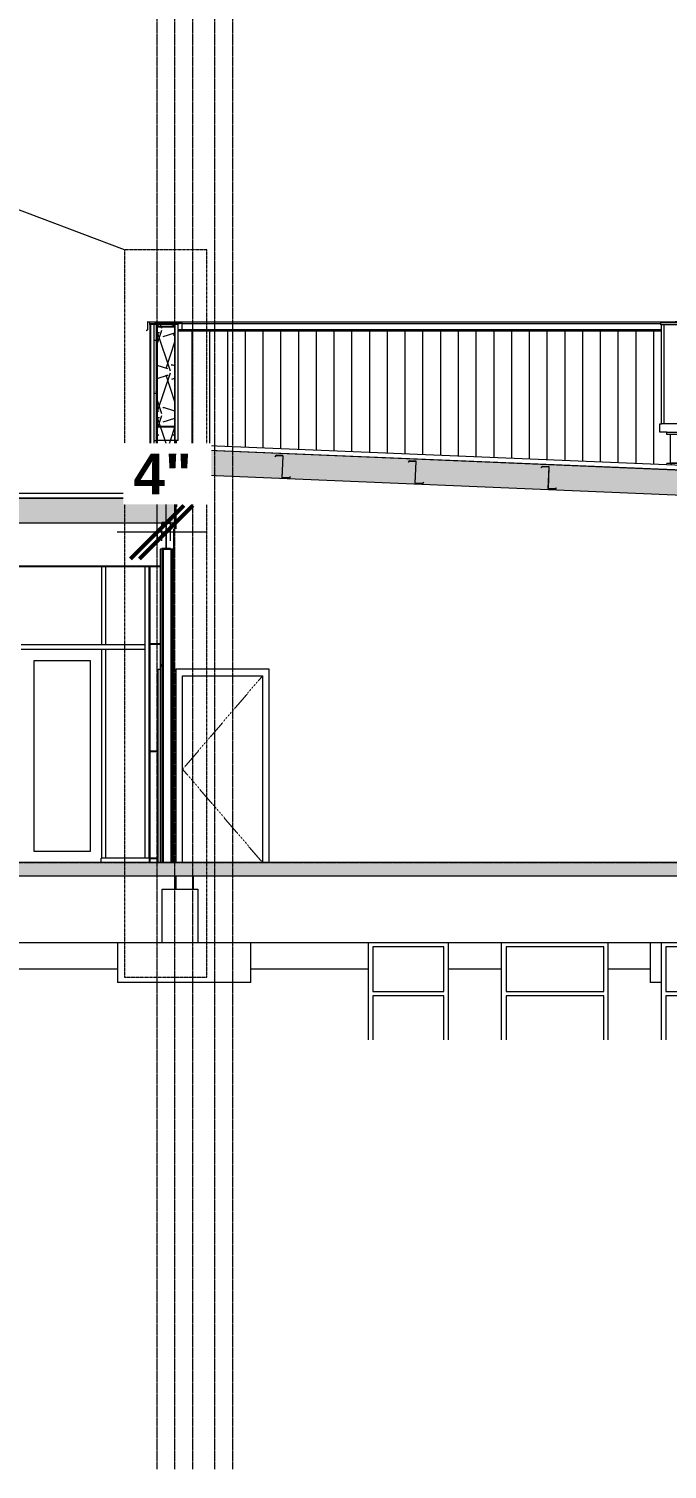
# Model space of a CAD drawing. Header units: inches. Extents: x -23565 to -43, y -324 to 853.
# Drawn here: x -15416 to -15128, y -273 to 375 of the extents above; entities that cross this region are included whole.
import ezdxf

# ---------------------------------------------------------------- set-up
doc = ezdxf.new("R2010")
doc.units = ezdxf.units.IN
doc.header["$MEASUREMENT"] = 0
for name, pattern in [('Dash 1_16_', [0.125, 0.0625, -0.0625]), ('Dash Dot 3_16_', [0.3125, 0.1875, -0.0625, 0, -0.0625]), ('Grid Line 1_2_', [0.875, 0.5, -0.125, 0.125, -0.125])]:
    doc.linetypes.add(name, pattern=pattern)
for name, color, linetype, lineweight in [('A-ANNO-DIMS', 211, 'Continuous', 9), ('A-ANNO-DIMS-192', 211, 'Continuous', 9), ('A-ANNO-SYMB', 150, 'Continuous', 9), ('A-CLNG', 13, 'Continuous', 13), ('A-CLNG-PATT', 13, 'Continuous', 25), ('A-DOOR', 31, 'Continuous', 13), ('A-DOOR-FRAM', 31, 'Continuous', 9), ('A-FLOR', 192, 'Continuous', 13), ('A-FLOR-LEVL', 51, 'Continuous', 9), ('A-FLOR-PATT', 8, 'Continuous', 25), ('A-GLAZ-CWMG', 51, 'Continuous', 13), ('A-ROOF', 132, 'Continuous', 13), ('A-WALL', 113, 'Continuous', 13), ('A-WALL-PATT', 111, 'Continuous', 25), ('E-ELEC-EQPM', 71, 'Continuous', 13), ('I-WALL', 2, 'Continuous', 13), ('M-EQPM', 50, 'Continuous', 13), ('S-BEAM', 12, 'Continuous', 13), ('S-COLS', 52, 'Continuous', 13), ('S-FNDN', 32, 'Continuous', 13), ('S-GRID', 1, 'Continuous', 9)]:
    doc.layers.add(name, color=color, linetype=linetype, lineweight=lineweight)
doc.styles.add('Arial_B', font='arialbd.ttf', dxfattribs={"height": 18.265612})
doc.dimstyles.new('OD_Dimension', dxfattribs={"dimscale": 12, "dimtxt": 18, "dimasz": 2, "dimexe": 1.5, "dimexo": 1, "dimgap": 1, "dimtad": 1, "dimdec": 4, "dimrnd": 0.0625, "dimzin": 3, "dimdsep": 46, "dimlunit": 4, "dimtxsty": 'Arial_B', "dimblk1": 'OBLIQUE', "dimblk2": 'OBLIQUE', "dimsah": 1, "dimcen": 0.09, "dimdle": 1.5, "dimazin": 0, "dimtfac": 1, "dimtdec": 4, "dimtix": 1, "dimtmove": 0, "dimatfit": 3, "dimfxl": 1, "dimtvp": 1, "dimtfill": 1, "dimfrac": 2, "dimtolj": 1, "dimtzin": 0, "dimlwd": 13, "dimlwe": 13, "dimarcsym": 2})
pattern_1 = [(0, (-33539.073, 67.247), (61.44, 15.36), [2.534, -43.546, 2.534, -43.546, -245.76]), (0, (-33539.073, 67.247), (61.44, 15.36), [-92.16, 2.534, -89.626, 2.534, -43.546, -107.52]), (0, (-33539.073, 67.247), (61.44, 15.36), [-230.4, 2.534, -28.186, 2.534, -74.266]), (120, (-33516.033, 74.927), (-44.02215, 45.528601), [2.534, -43.546, 2.534, -43.546, -245.76]), (120, (-33516.033, 74.927), (-44.02215, 45.528601), [-92.16, 2.534, -89.626, 2.534, -43.546, -107.52]), (120, (-33516.033, 74.927), (-44.02215, 45.528601), [-230.4, 2.534, -28.186, 2.534, -74.266]), (240, (-33508.353, 105.647), (-17.41785, -60.888601), [2.534, -43.546, 2.534, -43.546, -245.76]), (240, (-33508.353, 105.647), (-17.41785, -60.888601), [-92.16, 2.534, -89.626, 2.534, -43.546, -107.52]), (240, (-33508.353, 105.647), (-17.41785, -60.888601), [-230.4, 2.534, -28.186, 2.534, -74.266])]
pattern_2 = [(45, (-33539.073, 67.247), (-19.00703, 19.00703), []), (45, (-33539.073, 96.047), (-19.00703, 19.00703), [])]
pattern_3 = [(161.57, (-33538.113, 68.207), (-7.6802237, -0.0009796), [0, -54.643, 6.067, 0]), (18.43, (-33540.033, 68.207), (-7.6802237, 0.0009796), [0, -54.643, 6.067, 0]), (108.43, (-33538.113, 68.207), (3.8382953, -19.20136532), [18.211, -42.499]), (71.57, (-33540.033, 68.207), (3.8382953, 19.20136532), [18.211, -42.499])]
pattern_4 = [(0, (-33539.073, 67.247), (0, 24), []), (90, (-33539.073, 67.247), (-24, 1e-15), [])]
pattern_5 = [(0, (-33539.073, 67.247), (30.72, 7.68), [2.534, -20.506, 2.534, -20.506, -122.88]), (0, (-33539.073, 67.247), (30.72, 7.68), [-46.08, 2.534, -43.546, 2.534, -20.506, -53.76]), (0, (-33539.073, 67.247), (30.72, 7.68), [-115.2, 2.534, -12.826, 2.534, -35.866]), (120, (-33527.553, 71.087), (-22.011075, 22.7643004), [2.534, -20.506, 2.534, -20.506, -122.88]), (120, (-33527.553, 71.087), (-22.011075, 22.7643004), [-46.08, 2.534, -43.546, 2.534, -20.506, -53.76]), (120, (-33527.553, 71.087), (-22.011075, 22.7643004), [-115.2, 2.534, -12.826, 2.534, -35.866]), (240, (-33523.713, 86.447), (-8.708925, -30.4443004), [2.534, -20.506, 2.534, -20.506, -122.88]), (240, (-33523.713, 86.447), (-8.708925, -30.4443004), [-46.08, 2.534, -43.546, 2.534, -20.506, -53.76]), (240, (-33523.713, 86.447), (-8.708925, -30.4443004), [-115.2, 2.534, -12.826, 2.534, -35.866])]

# ---------------------------------------------------------------- blocks, each defined once
blk = doc.blocks.new('Struct_Xcel_Sports Complex_rvt-2-Building Section - East_West looking South _ Fitness Center')
at = {"layer": 'A-FLOR-PATT', "lineweight": 9}
h = blk.add_hatch(dxfattribs=at)
h.set_pattern_fill('FP_35', color=256, style=0, pattern_type=2)
h.set_pattern_definition([(50, (-33539.073, 67.247), (55.0854, -4.81984), [5.76, -63.36]), (355, (-33539.073, 67.247), (-10.6557, 57.76853), [4.608, -50.688]), (100.451, (-33534.483, 66.846), (44.42947, 52.94866), [4.895, -53.848]), (46.184, (-33539.07, 82.61), (81.96444, -12.71212), [8.64, -95.04]), (96.636, (-33532.24, 81.55), (71.7815, 74.8124), [7.343, -80.772]), (351.184, (-33539.07, 82.61), (71.78195, 74.81243), [6.912, -76.032]), (21, (-33531.393, 78.767), (45.84207, -30.92146), [5.76, -63.36]), (326, (-33531.393, 78.767), (18.68706, 55.69148), [4.608, -50.688]), (71.451, (-33527.573, 76.19), (64.5289, 24.7701), [4.895, -53.848]), (37.5, (-33539.073, 67.247), (0.933895, 25.566816), [2.534, -47.539, 2.534, -48.922, -50.88]), (37.5, (-33539.073, 67.247), (0.933895, 25.566816), [-101.53, 2.534, -48.346]), (7.5, (-33539.073, 67.247), (20.20404, 30.2913), [2.534, -26.803, 2.534, -46.387, -19.392]), (7.5, (-33539.073, 67.247), (20.20404, 30.2913), [-78.259, 2.534, -16.858]), (327.5, (-33556.2, 67.247), (40.997785, -1.732403), [2.534, -16.666, 2.534, -57.37, -79.488]), (327.5, (-33556.2, 67.247), (40.997785, -1.732403), [-79.104, 2.534, -76.954]), (317.5, (-33563.88, 67.247), (44.78888, 7.68784), [2.534, -22.426, 2.534, -37.248, -56.448]), (317.5, (-33563.88, 67.247), (44.78888, 7.68784), [-64.742, 2.534, -53.914])])
h.paths.add_polyline_path([(-25189.87, -6.32), (-25174.52, -6), (-22066.14, -6), (-22066.14, 0), (-25174.52, 0), (-25189.87, -0.32), (-25287.67, -0.32), (-25307.2, 0), (-25307.2, -6), (-25303.02, -6), (-25287.67, -6.32), (-25241, -6.32)], flags=0)
h.paths.add_polyline_path([(-25942.86, -6), (-25737.89, -6), (-25737.89, 0), (-26272.89, 0), (-26272.89, -6), (-26083.23, -6)], flags=0)
at = {"layer": 'A-FLOR', "color": 7}
for p, q in [((-25174.52, -6), (-22066.14, -6)), ((-22066.14, 0), (-24218.88, 0))]:
    blk.add_line(p, q, dxfattribs=at)
at = {"layer": 'S-FNDN', "color": 8, "lineweight": 9}
for p, q in [((-22805.14, -12), (-22789.14, -12)), ((-22805.14, -36), (-22805.14, -12)), ((-22789.14, -12), (-22789.14, -36)), ((-23055.89, -36), (-22825.27, -36)), ((-22825.27, -36), (-22765.27, -36)), ((-22825.27, -36), (-22825.27, -54)), ((-22765.27, -36), (-22585.27, -36)), ((-22765.27, -54), (-22765.27, -36)), ((-22585.27, -36), (-22525.27, -36)), ((-22585.27, -36), (-22585.27, -54)), ((-22825.27, -48), (-23055.89, -48)), ((-22712.2, -48), (-22765.27, -48)), ((-22652.2, -48), (-22676.2, -48)), ((-22585.27, -48), (-22604.2, -48)), ((-22765.27, -54), (-22825.27, -54)), ((-22580.2, -54), (-22585.27, -54))]:
    blk.add_line(p, q, dxfattribs=at)
blk = doc.blocks.new('Girt_C - 8_D-1930746-Building Section - East_West looking South _ Fitness Center')
at = {"layer": 'S-BEAM', "lineweight": 9}
h = blk.add_hatch(dxfattribs=at)
h.set_pattern_fill('FP_12', color=8, style=0, pattern_type=2)
h.set_pattern_definition(pattern_2)
h.paths.add_polyline_path([(-22799.97, 237.31), (-22799.39, 237.8), (-22799.39, 241.11), (-22799.5, 241.11), (-22799.5, 237.85), (-22800.04, 237.4)], flags=0)
h.paths.add_polyline_path([(-22806.82, 237.31), (-22806.75, 237.4), (-22807.28, 237.85), (-22807.28, 241.11), (-22807.39, 241.11), (-22807.39, 237.8)], flags=0)
h.paths.add_polyline_path([(-22799.58, 241.19), (-22799.58, 241.3), (-22807.2, 241.3), (-22807.2, 241.19)], flags=0)
at = {"layer": 'S-BEAM', "color": 7}
for p, q in [((-22807.39, 241.11), (-22807.39, 237.8)), ((-22807.28, 237.85), (-22807.28, 241.11)), ((-22799.58, 241.3), (-22807.2, 241.3)), ((-22807.2, 241.19), (-22799.58, 241.19)), ((-22799.5, 241.11), (-22799.5, 237.85)), ((-22799.39, 237.8), (-22799.39, 241.11)), ((-22807.39, 237.8), (-22806.82, 237.31)), ((-22806.75, 237.4), (-22807.28, 237.85)), ((-22806.82, 237.31), (-22806.75, 237.4)), ((-22799.5, 237.85), (-22800.04, 237.4)), ((-22800.04, 237.4), (-22799.97, 237.31)), ((-22799.97, 237.31), (-22799.39, 237.8))]:
    blk.add_line(p, q, dxfattribs=at)
for centre, radius, start, end in [((-22807.2, 241.11), 0.188, 90, 180), ((-22807.2, 241.11), 0.0782, 90, 177.87728), ((-22799.58, 241.11), 0.188, 0, 90), ((-22799.58, 241.11), 0.0782, 3.04236, 90)]:
    blk.add_arc(centre, radius, start, end, dxfattribs=at)
blk = doc.blocks.new('Girt_Z - 10_D-1390501-Building Section - East_West looking South _ Fitness Center')
at = {"layer": 'S-BEAM', "lineweight": 9}
h = blk.add_hatch(dxfattribs=at)
h.set_pattern_fill('FP_12', color=8, style=0, pattern_type=2)
h.set_pattern_definition(pattern_2)
h.paths.add_polyline_path([(-22747.83, 173.09), (-22747.33, 173.64), (-22747.41, 173.72), (-22747.88, 173.2), (-22751.02, 173.33), (-22751.21, 173.23), (-22749.41, 173.16)], flags=0)
h.paths.add_polyline_path([(-22751.21, 173.23), (-22751.09, 173.41), (-22750.69, 183.03), (-22750.8, 183.03), (-22751.17, 174.14)], flags=0)
h.paths.add_polyline_path([(-22754.23, 182.72), (-22753.76, 183.24), (-22750.87, 183.12), (-22750.87, 183.22), (-22753.8, 183.35), (-22754.31, 182.79)], flags=0)
at = {"layer": 'S-BEAM', "color": 7}
for p, q in [((-22753.8, 183.35), (-22754.31, 182.79)), ((-22754.31, 182.79), (-22754.23, 182.72)), ((-22754.23, 182.72), (-22753.76, 183.24)), ((-22750.87, 183.22), (-22753.8, 183.35)), ((-22753.76, 183.24), (-22750.87, 183.12)), ((-22750.8, 183.03), (-22751.21, 173.23)), ((-22751.09, 173.41), (-22750.69, 183.03)), ((-22751.21, 173.23), (-22747.83, 173.09)), ((-22747.88, 173.2), (-22751.02, 173.33)), ((-22747.41, 173.72), (-22747.88, 173.2)), ((-22747.83, 173.09), (-22747.33, 173.64)), ((-22747.33, 173.64), (-22747.41, 173.72))]:
    blk.add_line(p, q, dxfattribs=at)
for centre, radius, start, end in [((-22750.87, 183.04), 0.187, 357.61406, 87.61406), ((-22750.87, 183.04), 0.0782, 357.61406, 85.49134), ((-22751.01, 173.41), 0.0782, 177.61406, 264.57169)]:
    blk.add_arc(centre, radius, start, end, dxfattribs=at)
blk = doc.blocks.new('Girt_Z - 10_D-V37-Building Section - East_West looking South _ Fitness Center')
at = {"layer": 'S-BEAM', "color": 7}
for p, q in [((-22693.85, 180.85), (-22694.36, 180.3)), ((-22694.36, 180.3), (-22694.28, 180.22)), ((-22694.28, 180.22), (-22693.81, 180.74)), ((-22690.92, 180.73), (-22693.85, 180.85)), ((-22693.81, 180.74), (-22690.92, 180.62)), ((-22690.85, 180.54), (-22691.26, 170.73)), ((-22691.14, 170.92), (-22690.74, 180.53)), ((-22691.26, 170.73), (-22687.89, 170.59)), ((-22687.93, 170.7), (-22691.07, 170.83)), ((-22687.46, 171.22), (-22687.93, 170.7)), ((-22687.89, 170.59), (-22687.38, 171.15)), ((-22687.38, 171.15), (-22687.46, 171.22))]:
    blk.add_line(p, q, dxfattribs=at)
for centre, radius, start, end in [((-22690.93, 180.54), 0.187, 357.61406, 87.61406), ((-22690.93, 180.54), 0.0782, 357.61406, 85.49134), ((-22691.06, 170.91), 0.0782, 177.61406, 264.57169)]:
    blk.add_arc(centre, radius, start, end, dxfattribs=at)
blk = doc.blocks.new('Girt_Z - 10_D-V38-Building Section - East_West looking South _ Fitness Center')
at = {"layer": 'S-BEAM', "lineweight": 9}
h = blk.add_hatch(dxfattribs=at)
h.set_pattern_fill('FP_12', color=8, style=0, pattern_type=2)
h.set_pattern_definition(pattern_2)
h.paths.add_polyline_path([(-22627.94, 168.09), (-22627.43, 168.65), (-22627.51, 168.72), (-22627.98, 168.21), (-22631.12, 168.34), (-22631.31, 168.23)], flags=0)
h.paths.add_polyline_path([(-22631.31, 168.23), (-22631.19, 168.42), (-22630.79, 178.03), (-22630.9, 178.04)], flags=0)
h.paths.add_polyline_path([(-22634.33, 177.72), (-22633.86, 178.24), (-22630.97, 178.12), (-22630.97, 178.23), (-22633.91, 178.35), (-22634.41, 177.8)], flags=0)
at = {"layer": 'S-BEAM', "color": 7}
for p, q in [((-22633.91, 178.35), (-22634.41, 177.8)), ((-22634.41, 177.8), (-22634.33, 177.72)), ((-22634.33, 177.72), (-22633.86, 178.24)), ((-22630.97, 178.23), (-22633.91, 178.35)), ((-22633.86, 178.24), (-22630.97, 178.12)), ((-22630.9, 178.04), (-22631.31, 168.23)), ((-22631.19, 168.42), (-22630.79, 178.03)), ((-22627.51, 168.72), (-22627.98, 168.21)), ((-22627.94, 168.09), (-22627.43, 168.65)), ((-22627.43, 168.65), (-22627.51, 168.72)), ((-22631.31, 168.23), (-22627.94, 168.09)), ((-22627.98, 168.21), (-22631.12, 168.34))]:
    blk.add_line(p, q, dxfattribs=at)
for centre, radius, start, end in [((-22630.98, 178.04), 0.187, 357.61406, 87.61406), ((-22630.98, 178.04), 0.0782, 357.61406, 85.49134), ((-22631.11, 168.41), 0.0782, 177.61406, 264.57169)]:
    blk.add_arc(centre, radius, start, end, dxfattribs=at)
blk = doc.blocks.new('W-Wide Flange - W12X19-1732174-Building Section - East_West looking South _ Fitness Center')
at = {"layer": 'S-BEAM', "color": 8, "lineweight": 9}
for p, q in [((-23081.89, 133.58), (-22806.02, 133.58)), ((-23081.89, 133.23), (-22806.02, 133.23))]:
    blk.add_line(p, q, dxfattribs=at)
blk = doc.blocks.new('Girt_C - 8_D-V56-Building Section - East_West looking South _ Fitness Center')
at = {"layer": 'S-BEAM', "lineweight": 9}
h = blk.add_hatch(dxfattribs=at)
h.set_pattern_fill('FP_12', color=8, style=0, pattern_type=2)
h.set_pattern_definition(pattern_2)
h.paths.add_polyline_path([(-22799.97, 192.31), (-22799.39, 192.8), (-22799.39, 196.11), (-22799.5, 196.11), (-22799.5, 192.85), (-22800.04, 192.4)], flags=0)
h.paths.add_polyline_path([(-22806.82, 192.31), (-22806.75, 192.4), (-22807.28, 192.85), (-22807.28, 196.11), (-22807.39, 196.11), (-22807.39, 192.8)], flags=0)
h.paths.add_polyline_path([(-22799.58, 196.19), (-22799.58, 196.3), (-22807.2, 196.3), (-22807.2, 196.19)], flags=0)
at = {"layer": 'S-BEAM', "color": 7}
for p, q in [((-22807.39, 196.11), (-22807.39, 192.8)), ((-22807.28, 192.85), (-22807.28, 196.11)), ((-22799.58, 196.3), (-22807.2, 196.3)), ((-22807.2, 196.19), (-22799.58, 196.19)), ((-22799.5, 196.11), (-22799.5, 192.85)), ((-22799.39, 192.8), (-22799.39, 196.11)), ((-22807.39, 192.8), (-22806.82, 192.31)), ((-22806.75, 192.4), (-22807.28, 192.85)), ((-22806.82, 192.31), (-22806.75, 192.4)), ((-22799.5, 192.85), (-22800.04, 192.4)), ((-22800.04, 192.4), (-22799.97, 192.31)), ((-22799.97, 192.31), (-22799.39, 192.8))]:
    blk.add_line(p, q, dxfattribs=at)
for centre, radius, start, end in [((-22807.2, 196.11), 0.188, 90, 180), ((-22807.2, 196.11), 0.0782, 90, 177.87728), ((-22799.58, 196.11), 0.188, 0, 90), ((-22799.58, 196.11), 0.0782, 3.04236, 90)]:
    blk.add_arc(centre, radius, start, end, dxfattribs=at)
blk = doc.blocks.new('W-Wide Flange - W12X16-1341241-Building Section - East_West looking South _ Fitness Center')
at = {"layer": 'S-BEAM', "lineweight": 9}
h = blk.add_hatch(dxfattribs=at)
h.set_pattern_fill('FP_12', color=8, style=0, pattern_type=2)
h.set_pattern_definition(pattern_2)
h.paths.add_polyline_path([(-22805.39, 141.1), (-22801.4, 141.1), (-22801.4, 141.36), (-22805.39, 141.36)], flags=0)
h.paths.add_polyline_path([(-22803.93, 141.38), (-22802.97, 141.42), (-22803.23, 141.67), (-22803.27, 141.79), (-22803.62, 141.57), (-22803.81, 141.42)], flags=0)
h.paths.add_polyline_path([(-22803.28, 141.91), (-22803.28, 152.3), (-22803.5, 152.3), (-22803.5, 141.91)], flags=0)
h.paths.add_polyline_path([(-22803.27, 152.42), (-22803.07, 152.72), (-22802.85, 152.83), (-22803.81, 152.79), (-22803.55, 152.53)], flags=0)
h.paths.add_polyline_path([(-22802.73, 152.84), (-22801.4, 152.84), (-22801.4, 153.11), (-22805.39, 153.11), (-22805.39, 152.84), (-22804.05, 152.84)], flags=0)
at = {"layer": 'S-BEAM', "color": 7}
for p, q in [((-22801.4, 153.11), (-22805.39, 153.11)), ((-22805.39, 153.11), (-22805.39, 152.84)), ((-22805.39, 152.84), (-22804.05, 152.84)), ((-22803.5, 152.3), (-22803.5, 141.91)), ((-22803.28, 141.91), (-22803.28, 152.3)), ((-22802.73, 152.84), (-22801.4, 152.84)), ((-22801.4, 152.84), (-22801.4, 153.11)), ((-22804.05, 141.36), (-22805.39, 141.36)), ((-22805.39, 141.36), (-22805.39, 141.1)), ((-22805.39, 141.1), (-22801.4, 141.1)), ((-22801.4, 141.36), (-22802.73, 141.36)), ((-22801.4, 141.1), (-22801.4, 141.36))]:
    blk.add_line(p, q, dxfattribs=at)
at = {"layer": 'S-BEAM', "color": 8, "lineweight": 9}
for p, q in [((-22805.39, 144.84), (-22805.39, 152.84)), ((-22801.4, 144.84), (-22801.4, 152.84))]:
    blk.add_line(p, q, dxfattribs=at)
at = {"layer": 'S-BEAM', "color": 7, "flags": 128}
for points in [[(-22804.05, 152.84), (-22803.93, 152.83), (-22803.81, 152.79), (-22803.71, 152.72), (-22803.62, 152.64), (-22803.55, 152.53), (-22803.51, 152.42), (-22803.5, 152.3)], [(-22803.28, 152.3), (-22803.27, 152.42), (-22803.23, 152.53), (-22803.16, 152.64), (-22803.07, 152.72), (-22802.97, 152.79), (-22802.85, 152.83), (-22802.73, 152.84)], [(-22803.5, 141.91), (-22803.51, 141.79), (-22803.55, 141.67), (-22803.62, 141.57), (-22803.71, 141.48), (-22803.81, 141.42), (-22803.93, 141.38), (-22804.05, 141.36)], [(-22802.73, 141.36), (-22802.85, 141.38), (-22802.97, 141.42), (-22803.07, 141.48), (-22803.16, 141.57), (-22803.23, 141.67), (-22803.27, 141.79), (-22803.28, 141.91)]]:
    blk.add_lwpolyline(points, dxfattribs=at)
blk = doc.blocks.new('Door_Single_Storefront - one-1371403-Building Section - East_West looking South _ Fitness Center')
at = {"layer": 'A-DOOR', "color": 8, "lineweight": 9}
for p, q in [((-22862.77, 5), (-22862.77, 91)), ((-22862.77, 91), (-22837.58, 91)), ((-22837.58, 91), (-22837.58, 5)), ((-22837.58, 5), (-22862.77, 5))]:
    blk.add_line(p, q, dxfattribs=at)
blk = doc.blocks.new('Rectangular Mullion - Exterior 2_ x 4_5_-1769661-Building Section - East_West looking South _ Fitness Center')
at = {"layer": 'A-GLAZ-CWMG', "color": 8, "lineweight": 9}
for p, q in [((-22832.58, 0), (-22832.58, 2)), ((-22810.95, 2), (-22832.58, 2)), ((-22810.95, 2), (-22810.95, 0))]:
    blk.add_line(p, q, dxfattribs=at)
blk = doc.blocks.new('Rectangular Mullion - Exterior 2_ x 4_5_-1142379-Building Section - East_West looking South _ Fitness Center')
at = {"layer": 'A-GLAZ-CWMG', "color": 8, "lineweight": 9}
for p, q in [((-22812.95, 97), (-22812.95, 2)), ((-22810.95, 2), (-22810.95, 97)), ((-22810.95, 2), (-22812.95, 2))]:
    blk.add_line(p, q, dxfattribs=at)
blk = doc.blocks.new('Rectangular Mullion - Exterior 2_ x 4_5_-1142380-Building Section - East_West looking South _ Fitness Center')
at = {"layer": 'A-GLAZ-CWMG', "color": 8, "lineweight": 9}
for p, q in [((-22812.95, 133.23), (-22812.95, 97)), ((-22810.95, 97), (-22810.95, 133.23))]:
    blk.add_line(p, q, dxfattribs=at)
blk = doc.blocks.new('Rectangular Mullion - Exterior 2_ x 4_5_-1354581-Building Section - East_West looking South _ Fitness Center')
at = {"layer": 'A-GLAZ-CWMG', "color": 8, "lineweight": 9}
for p, q in [((-22831.58, 98), (-22868.77, 98)), ((-22868.77, 96), (-22831.58, 96))]:
    blk.add_line(p, q, dxfattribs=at)
blk = doc.blocks.new('Rectangular Mullion - Exterior 2_ x 4_5_-1769662-Building Section - East_West looking South _ Fitness Center')
at = {"layer": 'A-GLAZ-CWMG', "color": 8, "lineweight": 9}
for p, q in [((-22812.95, 98), (-22831.58, 98)), ((-22812.95, 98), (-22812.95, 96)), ((-22831.58, 96), (-22812.95, 96))]:
    blk.add_line(p, q, dxfattribs=at)
blk = doc.blocks.new('Rectangular Mullion - Exterior 2_ x 4_5_-827464-Building Section - East_West looking South _ Fitness Center')
at = {"layer": 'A-GLAZ-CWMG', "color": 8, "lineweight": 9}
for p, q in [((-22278.7, 96), (-22276.7, 96)), ((-22278.7, 96), (-22278.7, 2)), ((-22276.7, 2), (-22276.7, 96)), ((-22276.7, 2), (-22278.7, 2))]:
    blk.add_line(p, q, dxfattribs=at)
blk = doc.blocks.new('Rectangular Mullion - Exterior 2_ x 4_5_-V65-Building Section - East_West looking South _ Fitness Center')
at = {"layer": 'A-GLAZ-CWMG', "color": 8, "lineweight": 9}
for p, q in [((-22905.95, 133.23), (-22905.95, 98)), ((-22903.95, 98), (-22903.95, 133.23)), ((-22903.95, 98), (-22905.95, 98))]:
    blk.add_line(p, q, dxfattribs=at)
blk = doc.blocks.new('Transformer Switchboard - 24_deep x 48_ wide x 90_H-1281217-Building Section - East_West looking South _ Fitness Center')
at = {"layer": 'E-ELEC-EQPM', "color": 8, "lineweight": 9}
for p, q in [((-22652.2, -36.01), (-22604.2, -36.01)), ((-22652.2, -79.83), (-22652.2, -36.01)), ((-22606.2, -38.01), (-22650.2, -38.01)), ((-22650.2, -38.01), (-22650.2, -58.01)), ((-22606.2, -58.01), (-22606.2, -38.01)), ((-22604.2, -79.83), (-22604.2, -36.01)), ((-22650.2, -58.01), (-22606.2, -58.01)), ((-22606.2, -60.01), (-22650.2, -60.01)), ((-22650.2, -60.01), (-22650.2, -79.83)), ((-22606.2, -79.83), (-22606.2, -60.01))]:
    blk.add_line(p, q, dxfattribs=at)
blk = doc.blocks.new('Transformer Switchboard - 24_deep x 36_ wide x 90_H-1281523-Building Section - East_West looking South _ Fitness Center')
at = {"layer": 'E-ELEC-EQPM', "color": 8, "lineweight": 9}
for p, q in [((-22712.2, -36.01), (-22676.2, -36.01)), ((-22712.2, -79.83), (-22712.2, -36.01)), ((-22678.2, -38.01), (-22710.2, -38.01)), ((-22710.2, -38.01), (-22710.2, -58.01)), ((-22678.2, -58.01), (-22678.2, -38.01)), ((-22676.2, -79.83), (-22676.2, -36.01)), ((-22710.2, -58.01), (-22678.2, -58.01)), ((-22678.2, -60.01), (-22710.2, -60.01)), ((-22710.2, -60.01), (-22710.2, -79.83)), ((-22678.2, -79.83), (-22678.2, -60.01))]:
    blk.add_line(p, q, dxfattribs=at)
blk = doc.blocks.new('Single-Flush - 36_ x 84_-1318898-Building Section - East_West looking South _ Fitness Center')
at = {"layer": 'A-DOOR', "color": 8, "linetype": 'Dash 1_16_', "lineweight": 9}
for p in [(-22759.95, 84), (-22759.95, 0)]:
    blk.add_line(p, (-22795.95, 42), dxfattribs=at)
at = {"layer": 'A-DOOR-FRAM', "color": 8}
for p, q in [((-22756.95, 87), (-22798.95, 87)), ((-22798.95, 87), (-22798.95, 0)), ((-22756.95, 0), (-22756.95, 87)), ((-22795.95, 0), (-22795.95, 84)), ((-22795.95, 84), (-22759.95, 84)), ((-22759.95, 84), (-22759.95, 0))]:
    blk.add_line(p, q, dxfattribs=at)
blk = doc.blocks.new('Single-Flush - 36_ x 84_-1972644-Building Section - East_West looking South _ Fitness Center')
at = {"layer": 'A-DOOR-FRAM', "color": 8}
for p, q in [((-22807.02, 0), (-22807.02, 87)), ((-22807.02, 87), (-22806.02, 87))]:
    blk.add_line(p, q, dxfattribs=at)
blk = doc.blocks.new('AHU-Rooftop-Carrier 48TC 15-28 ton - TC017-1749339-Building Section - East_West looking South _ Fitness Center')
at = {"layer": 'M-EQPM', "color": 8, "lineweight": 9}
for p, q in [((-22580.45, 243.08), (-22577.08, 243.08)), ((-22580.45, 242.08), (-22580.45, 243.08)), ((-22580.2, 242.08), (-22580.45, 242.08)), ((-22453.77, 242.08), (-22580.2, 242.08)), ((-22580.2, 197.46), (-22580.2, 242.08)), ((-22579.2, 242.08), (-22579.2, 197.46)), ((-22568.08, 244.08), (-22577.08, 243.08)), ((-22577.08, 243.08), (-22553.08, 243.08)), ((-22568.08, 244.21), (-22568.08, 244.08)), ((-22562.08, 244.21), (-22568.08, 244.21)), ((-22562.08, 244.08), (-22568.08, 244.08)), ((-22562.08, 244.08), (-22562.08, 244.21)), ((-22553.08, 243.08), (-22562.08, 244.08)), ((-22554.39, 244.08), (-22558.23, 243.66)), ((-22554.39, 244.21), (-22554.39, 244.08)), ((-22548.39, 244.21), (-22554.39, 244.21)), ((-22548.39, 244.08), (-22554.39, 244.08)), ((-22553.08, 243.08), (-22539.39, 243.08)), ((-22553.08, 243.08), (-22537.89, 243.08)), ((-22548.39, 244.08), (-22548.39, 244.21)), ((-22539.39, 243.08), (-22548.39, 244.08)), ((-22537.89, 244.08), (-22536.89, 244.08)), ((-22537.89, 243.08), (-22537.89, 244.08)), ((-22536.89, 243.08), (-22537.89, 243.08)), ((-22537.89, 242.08), (-22537.89, 197.46)), ((-22536.89, 244.08), (-22536.89, 243.08)), ((-22536.89, 243.08), (-22495.72, 243.08)), ((-22536.89, 242.08), (-22536.89, 197.46)), ((-22495.72, 244.08), (-22494.72, 244.08)), ((-22495.72, 243.08), (-22495.72, 244.08)), ((-22494.72, 243.08), (-22495.72, 243.08)), ((-22495.72, 242.08), (-22495.72, 197.46)), ((-22494.72, 244.08), (-22494.72, 243.08)), ((-22494.72, 243.08), (-22453.52, 243.08)), ((-22494.72, 242.08), (-22494.72, 197.46)), ((-22454.77, 242.08), (-22454.77, 197.46)), ((-22453.52, 242.08), (-22453.77, 242.08)), ((-22453.77, 242.08), (-22453.77, 197.46)), ((-22453.52, 243.08), (-22453.52, 242.08)), ((-22580.92, 193.71), (-22580.92, 197.46)), ((-22580.92, 197.46), (-22580.2, 197.46)), ((-22453.77, 197.46), (-22580.2, 197.46)), ((-22453.77, 197.46), (-22453.05, 197.46)), ((-22453.05, 197.46), (-22453.05, 193.71)), ((-22577.8, 193.71), (-22580.92, 193.71)), ((-22577.8, 193.71), (-22456.17, 193.71)), ((-22577.8, 192.71), (-22577.8, 193.71)), ((-22576.17, 192.71), (-22577.8, 192.71)), ((-22576.17, 179.83), (-22576.17, 192.71)), ((-22457.8, 192.71), (-22576.17, 192.71)), ((-22456.17, 192.71), (-22457.8, 192.71)), ((-22457.8, 192.71), (-22457.8, 179.83)), ((-22456.17, 193.71), (-22456.17, 192.71)), ((-22453.05, 193.71), (-22456.17, 193.71)), ((-22577.8, 179.71), (-22577.8, 179.83)), ((-22577.8, 179.83), (-22576.17, 179.83)), ((-22456.17, 179.71), (-22577.8, 179.71)), ((-22457.8, 179.83), (-22576.17, 179.83)), ((-22457.8, 179.83), (-22456.17, 179.83)), ((-22456.17, 179.83), (-22456.17, 179.71))]:
    blk.add_line(p, q, dxfattribs=at)
blk.add_circle((-22490.55, 198.96), 0.875, dxfattribs=at)
blk = doc.blocks.new('DIMBLOCK1-Building Section - East_West looking South _ Fitness Center')
at = {"layer": 'A-ANNO-DIMS-192', "lineweight": 13}
for p, q in [((-15357.93, 143.72), (-15357.93, 166.69)), ((-15353.93, 143.72), (-15353.93, 166.69)), ((-15335.93, 148.69), (-15375.93, 148.69)), ((-15357.93, 148.69), (-15357.93, 143.72)), ((-15353.93, 148.69), (-15353.93, 143.72))]:
    blk.add_line(p, q, dxfattribs=at)
at = {"layer": 'A-ANNO-DIMS-192', "lineweight": 50}
for p, q in [((-15357.93, 148.69), (-15345.93, 160.69)), ((-15353.93, 148.69), (-15341.93, 160.69)), ((-15357.93, 148.69), (-15369.93, 136.69)), ((-15353.93, 148.69), (-15365.93, 136.69))]:
    blk.add_line(p, q, dxfattribs=at)
at = {"layer": 'A-ANNO-DIMS-192', "color": 0, "lineweight": 13, "insert": (-15368.64, 184.1), "char_height": 18.266, "width": 30.5143, "attachment_point": 1, "line_spacing_factor": 0.938532, "style": 'Arial_B', "bg_fill": 3, "box_fill_scale": 1.25, "bg_fill_color": 0, "bg_fill_transparency": 0}
blk.add_mtext('4"', dxfattribs=at)
blk = doc.blocks.new('_Oblique')
at = {"color": 0, "linetype": 'ByBlock', "lineweight": -2}
blk.add_line((-0.5, -0.5), (0.5, 0.5), dxfattribs=at)

msp = doc.modelspace()

# ---------------------------------------------------------------- hatches: boundary and pattern name
at = {"layer": 'A-CLNG-PATT', "lineweight": 9}
h = msp.add_hatch(dxfattribs=at)
h.set_pattern_fill('FP_20', color=8, style=0, pattern_type=2)
h.set_pattern_definition(pattern_3)
h.paths.add_polyline_path([(-14612.15733, 144.24209), (-14612.15733, 155.37674), (-15349.42795, 186.09635), (-15349.42795, 174.9617), (-14615.64407, 144.38737)], flags=0)
h = msp.add_hatch(dxfattribs=at)
h.set_pattern_fill('FP_20', color=8, style=0, pattern_type=2)
h.set_pattern_definition(pattern_3)
h.paths.add_polyline_path([(-18822.42795, 152.92201), (-15349.42795, 152.92201), (-15349.42795, 164.05666), (-18822.42795, 164.05666), (-18822.42795, 154.604)], flags=0)
at = {"layer": 'A-WALL-PATT', "lineweight": 9}
h = msp.add_hatch(dxfattribs=at)
h.set_pattern_fill('FP_18', color=8, style=0, pattern_type=2)
h.set_pattern_definition(pattern_4)
h.paths.add_polyline_path([(-15358.42795, 190), (-15358.42795, 242.20202), (-15359.42795, 242.20202), (-15359.42795, 190)], flags=0)
h = msp.add_hatch(dxfattribs=at)
h.set_pattern_fill('FP_19', color=8, style=0, pattern_type=2)
h.set_pattern_definition(pattern_5)
h.paths.add_polyline_path([(-15358.42795, 190), (-15357.92795, 190), (-15357.92795, 242.20202), (-15358.42795, 242.20202), (-15358.42795, 193.676)], flags=0)
h = msp.add_hatch(dxfattribs=at)
h.set_pattern_fill('FP_20', color=8, style=0, pattern_type=2)
h.set_pattern_definition(pattern_3)
h.paths.add_polyline_path([(-15357.92795, 190), (-15349.92795, 190), (-15349.92795, 242.20202), (-15357.92795, 242.20202), (-15357.92795, 193.676)], flags=0)
h = msp.add_hatch(dxfattribs=at)
h.set_pattern_fill('FP_36', color=8, style=0, pattern_type=2)
h.set_pattern_definition([(270, (-30150.186, -153.667), (8, 5e-16), [])])
h.paths.add_polyline_path([(-14609.17795, 157.38454), (-14609.17795, 158.5), (-14611.67795, 158.5), (-14611.67795, 239.45581), (-14614.11096, 239.45581), (-14614.11096, 237.79688), (-14614.75692, 237.31387), (-14616.76687, 237.39766), (-14616.23029, 237.84788), (-14616.23029, 239.45581), (-14622.00199, 239.45581), (-14621.94121, 237.79688), (-14621.4665, 237.39857), (-14621.53681, 237.31478), (-14623.54676, 237.31478), (-14624.12133, 237.79688), (-14624.13244, 239.45581), (-15004.30317, 239.45581), (-15004.30317, 197.45862), (-15003.58442, 197.45862), (-15003.58442, 193.70862), (-15006.70942, 193.70862), (-15006.70942, 192.70862), (-15008.33442, 192.70862), (-15008.33442, 179.83362), (-15006.70942, 179.83362), (-15006.70942, 179.70862), (-15128.33442, 179.70862), (-15128.33442, 179.83362), (-15126.70942, 179.83362), (-15126.70942, 192.70862), (-15128.33442, 192.70862), (-15128.33442, 193.70862), (-15131.45942, 193.70862), (-15131.45942, 197.45862), (-15130.74067, 197.45862), (-15130.74067, 239.45581), (-15348.42795, 239.45581), (-15348.42795, 190), (-15349.17795, 190), (-15349.17795, 188.21788), (-14612.15733, 157.50869)], flags=0)
h.paths.add_polyline_path([(-14612.75358, 168.57171), (-14612.82388, 168.65549), (-14612.28733, 169.10571), (-14612.28733, 172.37131), (-14612.17795, 172.36721), (-14612.17795, 169.05471), (-14612.36545, 168.89738)], flags=0)
h.paths.add_polyline_path([(-14619.60342, 168.57262), (-14620.17795, 169.10571), (-14620.17795, 172.36721), (-14620.06858, 172.37008), (-14619.99048, 169.04018), (-14619.53312, 168.65641)], flags=0)
h.paths.add_polyline_path([(-14612.3654, 172.44534), (-14619.99048, 172.44534), (-14619.99048, 172.55471), (-14612.36545, 172.55471)], flags=0)
h.paths.add_polyline_path([(-14612.75358, 192.31387), (-14612.82388, 192.39766), (-14612.28733, 192.84788), (-14612.28733, 196.11347), (-14612.17795, 196.10938), (-14612.17795, 192.79688), (-14612.36545, 192.63954)], flags=0)
h.paths.add_polyline_path([(-14619.60342, 192.31478), (-14620.17795, 192.84788), (-14620.17795, 196.10938), (-14620.06858, 196.11224), (-14619.99048, 192.78235), (-14619.53312, 192.39857)], flags=0)
h.paths.add_polyline_path([(-14612.3654, 196.1875), (-14619.99048, 196.1875), (-14619.99048, 196.29688), (-14612.36545, 196.29687)], flags=0)
h = msp.add_hatch(dxfattribs=at)
h.set_pattern_fill('FP_18', color=8, style=0, pattern_type=2)
h.set_pattern_definition(pattern_4)
h.paths.add_polyline_path([(-15358.42795, 164.05666), (-15358.42795, 190), (-15359.42795, 190), (-15359.42795, 164.05666)], flags=0)
h = msp.add_hatch(dxfattribs=at)
h.set_pattern_fill('FP_19', color=8, style=0, pattern_type=2)
h.set_pattern_definition(pattern_5)
h.paths.add_polyline_path([(-15358.42795, 164.05666), (-15357.92795, 164.05666), (-15357.92795, 190), (-15358.42795, 190), (-15358.42795, 164.372)], flags=0)
h = msp.add_hatch(dxfattribs=at)
h.set_pattern_fill('FP_20', color=8, style=0, pattern_type=2)
h.set_pattern_definition(pattern_3)
h.paths.add_polyline_path([(-15349.92795, 164.05666), (-15349.92795, 190), (-15357.92795, 190), (-15357.92795, 164.05666), (-15352.59182, 164.05666)], flags=0)
h = msp.add_hatch(dxfattribs=at)
h.set_pattern_fill('FP_15', color=8, style=0, pattern_type=2)
h.set_pattern_definition([(90, (-30053.1, 677.25), (-193, -193), [48, -145]), (180, (-30053.1, 677.25), (-2e-14, -193), [96, -97]), (270, (-30149.1, 725.25), (-193, -193), [48, -145]), (180, (-30053.1, 725.25), (-2e-14, -193), [96, -97]), (270, (-30149.6, 725.25), (-193, -193), [48, -145]), (180, (-30149.6, 725.25), (-2e-14, -193), [96, -97]), (90, (-30245.6, 677.25), (-193, -193), [48, -145]), (180, (-30149.6, 677.25), (-2e-14, -193), [96, -97]), (90, (-30100.85, 725.5), (-193, -193), [48, -145]), (180, (-30052.73, 725.5), (-2e-14, -193), [48.125, -144.875]), (180, (-30052.73, 773.5), (-2e-14, -193), [48.125, -144.875]), (90, (-30197.35, 725.5), (-193, -193), [48, -145]), (180, (-30101.35, 725.5), (-2e-14, -193), [96, -97]), (270, (-30101.35, 773.5), (-193, -193), [48, -145]), (180, (-30101.35, 773.5), (-2e-14, -193), [96, -97]), (180, (-30197.85, 725.5), (-2e-14, -193), [48, -145]), (270, (-30197.85, 773.5), (-193, -193), [48, -145]), (180, (-30197.85, 773.5), (-2e-14, -193), [48, -145]), (90, (-30053.1, 773.75), (-193, -193), [48, -145]), (180, (-30053.1, 773.75), (-2e-14, -193), [96, -97]), (270, (-30149.1, 821.75), (-193, -193), [48, -145]), (180, (-30053.1, 821.75), (-2e-14, -193), [96, -97]), (270, (-30149.6, 821.75), (-193, -193), [48, -145]), (180, (-30149.6, 821.75), (-2e-14, -193), [96, -97]), (90, (-30245.6, 773.75), (-193, -193), [48, -145]), (180, (-30149.6, 773.75), (-2e-14, -193), [96, -97]), (90, (-30100.85, 822), (-193, -193), [48, -145]), (180, (-30052.73, 822), (-2e-14, -193), [48.125, -144.875]), (180, (-30052.73, 870), (-2e-14, -193), [48.125, -144.875]), (90, (-30197.35, 822), (-193, -193), [48, -145]), (180, (-30101.35, 822), (-2e-14, -193), [96, -97]), (270, (-30101.35, 870), (-193, -193), [48, -145]), (180, (-30101.35, 870), (-2e-14, -193), [96, -97]), (180, (-30197.85, 822), (-2e-14, -193), [48, -145]), (270, (-30197.85, 870), (-193, -193), [48, -145]), (180, (-30197.85, 870), (-2e-14, -193), [48, -145])])
h.paths.add_polyline_path([(-15361.24045, 0), (-15357.55295, 0), (-15357.55295, 87), (-15356.55295, 87), (-15356.55295, 133.22708), (-15361.24045, 133.22708), (-15361.24045, 17.852)], flags=0)
h.paths.add_polyline_path([(-14868.42795, 0), (-14868.42795, 139.829), (-14864.55295, 139.829), (-14864.55295, 140.00087), (-14970.61545, 144.42015), (-14970.61545, 0), (-14913.93245, 0)], flags=0)
h.paths.add_polyline_path([(-15009.30295, 0), (-15009.30295, 145.75), (-15002.53197, 145.75), (-15050.67795, 147.75608), (-15050.67795, 0)], flags=0)
h.paths.add_polyline_path([(-14612.05295, 145.5), (-14609.05295, 145.5), (-14609.05295, 146.36979), (-14612.15733, 146.49914), (-14612.15733, 145.5)], flags=0)
h.paths.add_polyline_path([(-14609.05295, 153.8763), (-14609.05295, 155.3776), (-15349.17795, 186.21614), (-15349.17795, 186.08593), (-14612.15733, 155.37674), (-14612.15733, 154.00565)], flags=0)
h = msp.add_hatch(dxfattribs=at)
h.set_pattern_fill('FP_13', color=8, style=0, pattern_type=2)
h.set_pattern_definition(pattern_1)
h.paths.add_polyline_path([(-15355.92795, 0), (-15355.92795, 141.09921), (-15356.55295, 141.09921), (-15356.55295, 0)], flags=0)
h = msp.add_hatch(dxfattribs=at)
h.set_pattern_fill('FP_13', color=8, style=0, pattern_type=2)
h.set_pattern_definition(pattern_1)
h.paths.add_polyline_path([(-15355.30295, 0), (-15355.30295, 141.09921), (-15355.92795, 141.09921), (-15355.92795, 0)], flags=0)
h = msp.add_hatch(dxfattribs=at)
h.set_pattern_fill('FP_13', color=8, style=0, pattern_type=2)
h.set_pattern_definition(pattern_1)
h.paths.add_polyline_path([(-15351.17795, 0), (-15351.17795, 141.09921), (-15351.80295, 141.09921), (-15351.80295, 0)], flags=0)
h = msp.add_hatch(dxfattribs=at)
h.set_pattern_fill('FP_13', color=8, style=0, pattern_type=2)
h.set_pattern_definition(pattern_1)
h.paths.add_polyline_path([(-15350.55295, 0), (-15350.55295, 141.09921), (-15351.17795, 141.09921), (-15351.17795, 0)], flags=0)

# ---------------------------------------------------------------- linework, layer by layer
at = {"layer": 'A-ANNO-SYMB'}
msp.add_line((-15372.60331, 275.93962), (-15437.05083, 300.11478), dxfattribs=at)
at = {"layer": 'A-ANNO-SYMB', "linetype": 'Dash Dot 3_16_'}
for p, q in [((-15372.60331, 275.93962), (-15372.60331, -51.68928)), ((-15335.60997, 275.93962), (-15372.60331, 275.93962)), ((-15335.60997, -51.68928), (-15335.60997, 275.93962)), ((-15372.60331, -51.68928), (-15335.60997, -51.68928))]:
    msp.add_line(p, q, dxfattribs=at)
at = {"layer": 'A-CLNG', "color": 7}
for p, q in [((-15349.42795, 186.09635), (-15349.42795, 174.9617)), ((-14612.15733, 155.37674), (-15349.17795, 186.08593)), ((-15349.17795, 174.95128), (-14612.15733, 144.24209)), ((-15361.24045, 164.05666), (-18822.42795, 164.05666)), ((-15349.42795, 164.05666), (-15349.92795, 164.05666)), ((-15349.42795, 152.92201), (-15349.42795, 163.07199)), ((-16683.42795, 152.92201), (-15349.42795, 152.92201))]:
    msp.add_line(p, q, dxfattribs=at)
at = {"layer": 'A-CLNG', "color": 8, "lineweight": 9}
msp.add_line((-15349.42795, 150.26639), (-15349.42795, 152.92201), dxfattribs=at)
at = {"layer": 'A-FLOR-LEVL', "linetype": 'Grid Line 1_2_'}
msp.add_line((-19107.86138, 0), (-13619.10115, 0), dxfattribs=at)
at = {"layer": 'A-ROOF', "color": 7}
for p, q in [((-14527.13328, 153.96602), (-15349.17795, 188.21788)), ((-15349.17795, 188.21788), (-15349.17795, 186.21614)), ((-15349.17795, 186.21614), (-14527.13328, 151.96428)), ((-15361.67795, 166.1209), (-18823.17795, 166.1209)), ((-18822.42795, 164.11916), (-15361.67795, 164.11916)), ((-15361.67795, 164.11916), (-15361.67795, 166.1209))]:
    msp.add_line(p, q, dxfattribs=at)
at = {"layer": 'A-WALL', "color": 7}
for p, q in [((-15362.24045, 240), (-15362.74045, 239.5)), ((-15362.69626, 239.45581), (-15362.17795, 239.97411)), ((-15346.74045, 242.68768), (-15362.24045, 243.5)), ((-15362.24045, 243.5), (-15362.24045, 240)), ((-15362.17795, 239.97411), (-15362.17795, 243.43414)), ((-15362.17795, 243.43414), (-15346.80295, 242.62837)), ((-15348.42795, 242.20202), (-15361.24045, 242.20202)), ((-15361.24045, 242.20202), (-15361.24045, 164.05666)), ((-15360.92795, 242.20202), (-15360.92795, 164.05666)), ((-15359.42795, 242.20202), (-15359.42795, 164.05666)), ((-15358.42795, 242.20202), (-15358.42795, 164.05666)), ((-15357.92795, 242.20202), (-15357.92795, 164.05666)), ((-15349.92795, 242.20202), (-15349.92795, 164.05666)), ((-15348.42795, 190), (-15348.42795, 242.20202)), ((-15346.80295, 242.62837), (-15346.80295, 239.97411)), ((-15346.80295, 239.97411), (-15346.28465, 239.45581)), ((-15346.74045, 240), (-15346.74045, 242.68768)), ((-15346.24045, 239.5), (-15346.74045, 240)), ((-15362.74045, 239.5), (-15362.69626, 239.45581)), ((-15346.28465, 239.45581), (-15346.24045, 239.5)), ((-15359.42795, 190), (-15358.42795, 190)), ((-15348.42795, 190), (-15357.92795, 190)), ((-15349.17795, 186.08593), (-15349.17795, 190)), ((-15349.42795, 186.09635), (-15349.17795, 186.08593)), ((-15349.17795, 174.95128), (-15349.42795, 174.9617)), ((-15349.17795, 163.07199), (-15349.17795, 174.95128)), ((-15361.24045, 164.05666), (-15357.92795, 164.05666)), ((-15349.42795, 164.05666), (-15349.42795, 163.07199)), ((-15349.42795, 163.07199), (-15349.17795, 163.07199)), ((-15355.92795, 141.09921), (-15355.92795, 0)), ((-15355.30295, 141.09921), (-15355.30295, 0)), ((-15351.80295, 141.09921), (-15351.80295, 0)), ((-15351.17795, 141.09921), (-15351.17795, 0))]:
    msp.add_line(p, q, dxfattribs=at)
at = {"layer": 'A-WALL', "color": 8, "lineweight": 9}
for p, q in [((-15361.24045, 243.5), (-15123.86824, 243.5)), ((-15361.24045, 242.20202), (-15361.24045, 243.38881)), ((-15361.24045, 242.68768), (-15347.93466, 242.68768)), ((-15348.42795, 240), (-15346.80295, 240)), ((-15346.74045, 242.68768), (-15130.99067, 242.68768)), ((-15346.74045, 240), (-15130.74067, 240)), ((-15348.42795, 239.5), (-15346.32166, 239.5)), ((-15348.42795, 239.45581), (-15130.74067, 239.45581)), ((-15346.24045, 239.5), (-15130.74067, 239.5)), ((-15349.17795, 163.07199), (-15349.17795, 160.42597)), ((-15361.24045, 133.22708), (-15361.24045, 0))]:
    msp.add_line(p, q, dxfattribs=at)
at = {"layer": 'I-WALL', "color": 8, "lineweight": 9}
for p, q in [((-15349.17795, 160.22332), (-15349.42795, 160.22332)), ((-15349.17795, 160.42597), (-15349.17795, 160.22332)), ((-15350.55295, 150.26639), (-15350.55295, 141.09921))]:
    msp.add_line(p, q, dxfattribs=at)
at = {"layer": 'I-WALL', "color": 7}
for p, q in [((-15350.55295, 141.09921), (-15356.55295, 141.09921)), ((-15356.55295, 141.09921), (-15356.55295, 0)), ((-15350.55295, 0), (-15350.55295, 141.09921)), ((-15356.55295, 0), (-15350.55295, 0))]:
    msp.add_line(p, q, dxfattribs=at)
at = {"layer": 'S-COLS', "color": 8, "lineweight": 9}
for p, q in [((-15349.92795, -6), (-15349.92795, -12)), ((-15349.49436, -6), (-15349.49436, -12)), ((-15342.11155, -6), (-15342.11155, -12)), ((-15341.67795, -6), (-15341.67795, -12))]:
    msp.add_line(p, q, dxfattribs=at)
at = {"layer": 'S-GRID', "linetype": 'Grid Line 1_2_'}
for p, q in [((-15357.92795, -273.16081), (-15357.92795, 671.89181)), ((-15349.92795, -273.16081), (-15349.92795, 671.89181)), ((-15349.92795, -273.16081), (-15349.92795, 671.89181)), ((-15341.92795, -273.16081), (-15341.92795, 671.89181)), ((-15331.92795, -273.16081), (-15331.92795, 671.89181)), ((-15331.92795, -273.16081), (-15331.92795, 671.89181)), ((-15323.92795, -273.16081), (-15323.92795, 671.89181))]:
    msp.add_line(p, q, dxfattribs=at)

# ---------------------------------------------------------------- block references
at = {"color": 250, "lineweight": 5}
msp.add_blockref('Struct_Xcel_Sports Complex_rvt-2-Building Section - East_West looking South _ Fitness Center', (7449.46227, 0), dxfattribs=at)
at = {"layer": 'A-DOOR', "color": 8, "lineweight": 9}
for name in ['Door_Single_Storefront - one-1371403-Building Section - East_West looking South _ Fitness Center', 'Single-Flush - 36_ x 84_-1972644-Building Section - East_West looking South _ Fitness Center', 'Single-Flush - 36_ x 84_-1318898-Building Section - East_West looking South _ Fitness Center']:
    msp.add_blockref(name, (7449.46227, 0), dxfattribs=at)
at = {"layer": 'A-GLAZ-CWMG', "color": 8, "lineweight": 9}
for name, p in [('Rectangular Mullion - Exterior 2_ x 4_5_-V65-Building Section - East_West looking South _ Fitness Center', (7522.83727, 0)), ('Rectangular Mullion - Exterior 2_ x 4_5_-1142380-Building Section - East_West looking South _ Fitness Center', (7449.46227, 0)), ('Rectangular Mullion - Exterior 2_ x 4_5_-1354581-Building Section - East_West looking South _ Fitness Center', (7449.46227, 0)), ('Rectangular Mullion - Exterior 2_ x 4_5_-1769662-Building Section - East_West looking South _ Fitness Center', (7449.46227, 0)), ('Rectangular Mullion - Exterior 2_ x 4_5_-827464-Building Section - East_West looking South _ Fitness Center', (6895.58727, 0)), ('Rectangular Mullion - Exterior 2_ x 4_5_-1142379-Building Section - East_West looking South _ Fitness Center', (7449.46227, 0)), ('Rectangular Mullion - Exterior 2_ x 4_5_-1769661-Building Section - East_West looking South _ Fitness Center', (7449.46227, 0))]:
    msp.add_blockref(name, p, dxfattribs=at)
at = {"layer": 'E-ELEC-EQPM', "color": 8, "lineweight": 9}
for name, p in [('Transformer Switchboard - 24_deep x 36_ wide x 90_H-1281523-Building Section - East_West looking South _ Fitness Center', (7449.46227, 0)), ('Transformer Switchboard - 24_deep x 48_ wide x 90_H-1281217-Building Section - East_West looking South _ Fitness Center', (7449.46227, 0)), ('Transformer Switchboard - 24_deep x 48_ wide x 90_H-1281217-Building Section - East_West looking South _ Fitness Center', (7521.46227, 0))]:
    msp.add_blockref(name, p, dxfattribs=at)
at = {"layer": 'M-EQPM', "color": 8, "lineweight": 9}
msp.add_blockref('AHU-Rooftop-Carrier 48TC 15-28 ton - TC017-1749339-Building Section - East_West looking South _ Fitness Center', (7449.46227, 0), dxfattribs=at)
at = {"layer": 'S-BEAM', "color": 8, "lineweight": 9}
for name in ['Girt_C - 8_D-1930746-Building Section - East_West looking South _ Fitness Center', 'Girt_C - 8_D-V56-Building Section - East_West looking South _ Fitness Center', 'Girt_Z - 10_D-1390501-Building Section - East_West looking South _ Fitness Center', 'Girt_Z - 10_D-V37-Building Section - East_West looking South _ Fitness Center', 'Girt_Z - 10_D-V38-Building Section - East_West looking South _ Fitness Center', 'W-Wide Flange - W12X16-1341241-Building Section - East_West looking South _ Fitness Center', 'W-Wide Flange - W12X19-1732174-Building Section - East_West looking South _ Fitness Center']:
    msp.add_blockref(name, (7449.46227, 0), dxfattribs=at)

# ---------------------------------------------------------------- next in the draw order: dimensions: what is measured, and where the dimension line sits
at = {"layer": 'A-ANNO-DIMS', "lineweight": 13}
dim = msp.add_linear_dim(base=(-15357.92795, 148.68744), p1=(-15353.92795, 131.71688), p2=(-15357.92795, 131.71688), dimstyle='OD_Dimension', override={"dimpost": '<>', "dimfxl": 4}, dxfattribs=at)
dim.commit()
dim.dimension.update_dxf_attribs({"geometry": 'DIMBLOCK1-Building Section - East_West looking South _ Fitness Center', "text_midpoint": (-15355.92795, 169.85763)})

doc.saveas('drawing.dxf')
